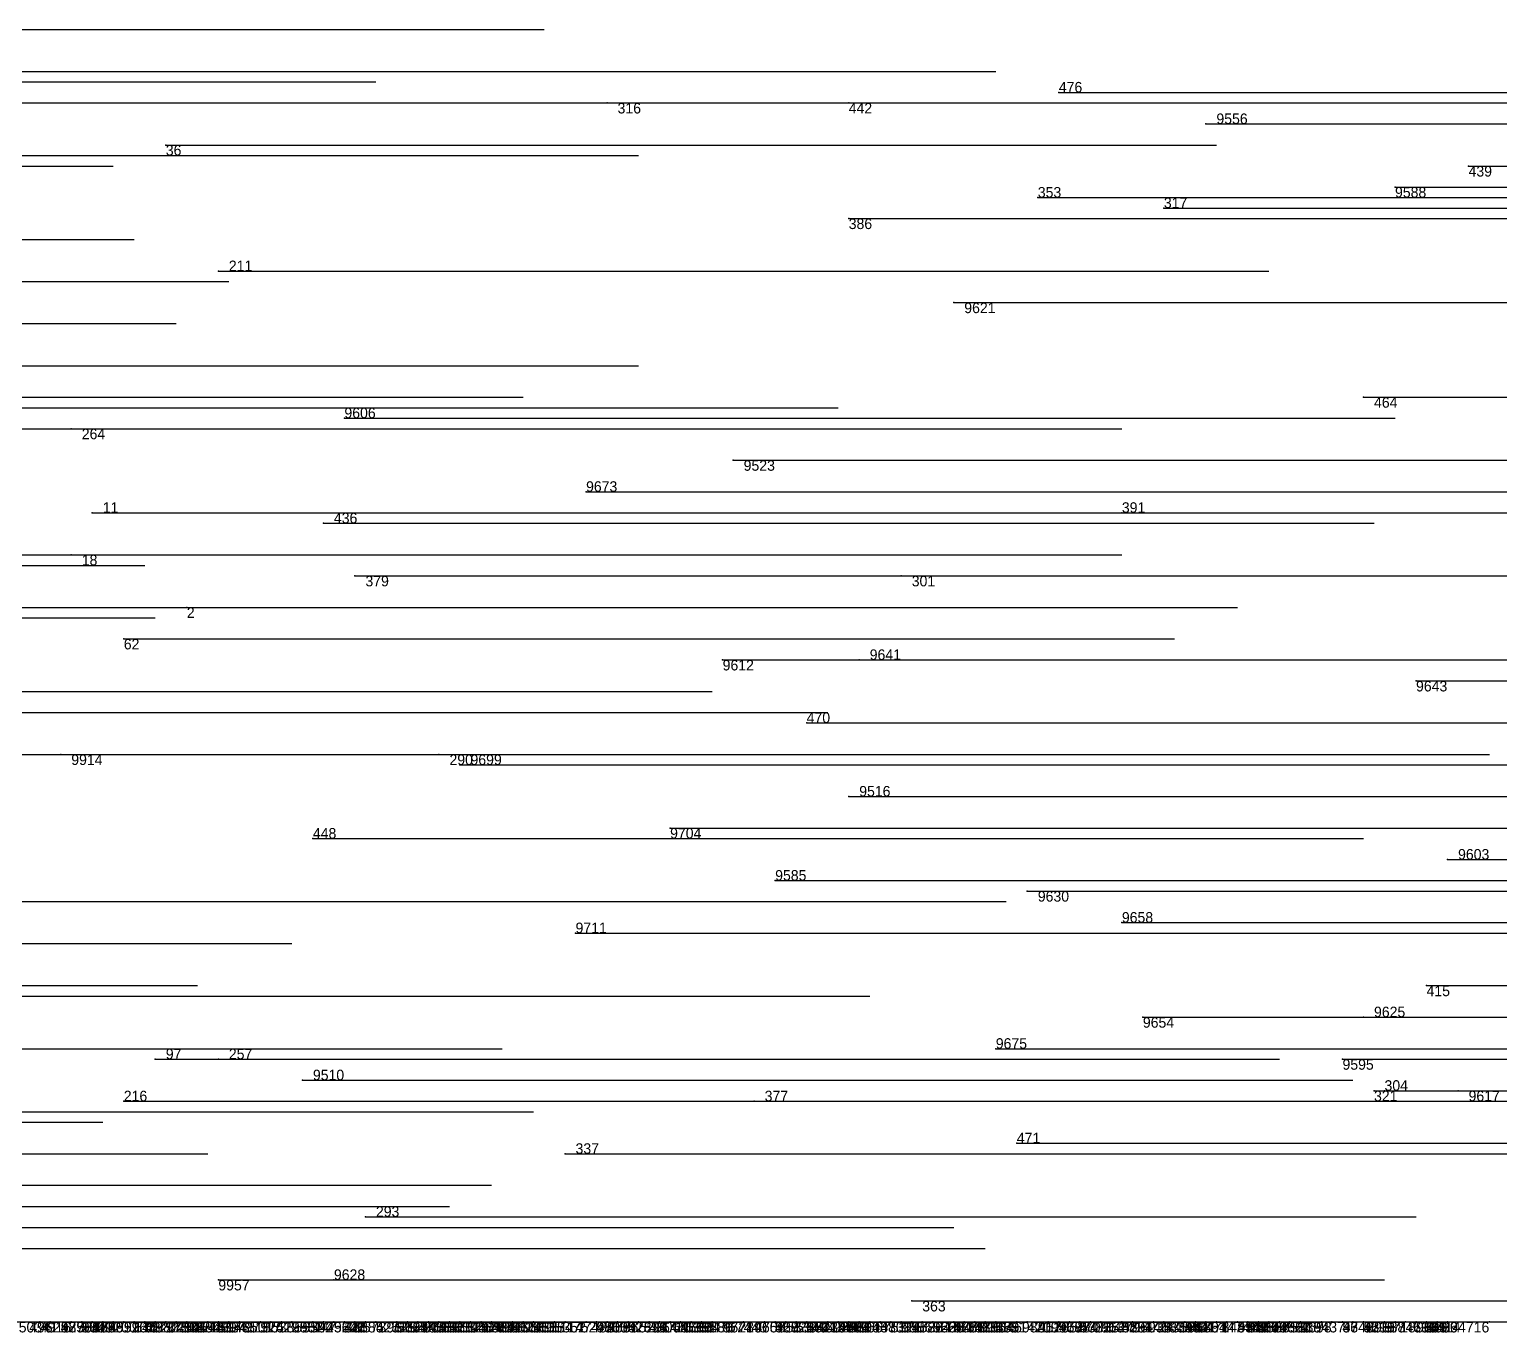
# Model space of a CAD drawing. Extents: x 0 to 1.1, y 0 to 1.
# Drawn here: x 0.231 to 0.371, y -0.001 to 0.123 of the extents above; entities that cross this region are included whole.
import ezdxf

# ---------------------------------------------------------------- set-up
doc = ezdxf.new("R2010")
doc.units = 0
for name, color, linetype in [('Facilities', 3, 'CONTINUOUS'), ('Normals', 1, 'CONTINUOUS'), ('Source_points', 5, 'CONTINUOUS'), ('Text', 3, 'CONTINUOUS')]:
    doc.layers.add(name, color=color, linetype=linetype)

msp = doc.modelspace()

# ---------------------------------------------------------------- linework, layer by layer
at = {"layer": 'Facilities', "color": 3}
for p in [(0.329, 0.117), (0.286, 0.116), (0.309, 0.116), (0.343, 0.114, 1), (0.244, 0.112), (0.368, 0.11), (0.361, 0.108, 1), (0.327, 0.107), (0.309, 0.105), (0.339, 0.106), (0.249, 0.1), (0.319, 0.097, 1), (0.358, 0.088), (0.261, 0.086, 1), (0.235, 0.085), (0.298, 0.082, 1), (0.284, 0.079, 1), (0.237, 0.077), (0.335, 0.077), (0.259, 0.076), (0.235, 0.073), (0.262, 0.071), (0.314, 0.071), (0.246, 0.068), (0.24, 0.065), (0.297, 0.063, 1), (0.31, 0.063, 1), (0.363, 0.061, 1), (0.305, 0.057), (0.234, 0.054, 1), (0.27, 0.054), (0.272, 0.053, 1), (0.309, 0.05, 1), (0.292, 0.047, 1), (0.258, 0.046), (0.366, 0.044, 1), (0.302, 0.042, 1), (0.326, 0.041, 1), (0.335, 0.038, 1), (0.283, 0.037, 1), (0.364, 0.032), (0.337, 0.029, 1), (0.358, 0.029, 1), (0.323, 0.026, 1), (0.243, 0.025), (0.249, 0.025), (0.356, 0.025, 1), (0.257, 0.023, 1), (0.24, 0.021), (0.3, 0.021), (0.359, 0.022), (0.36, 0.022), (0.367, 0.022, 1), (0.325, 0.017), (0.282, 0.016), (0.263, 0.01), (0.249, 0.004, 1), (0.26, 0.004, 1), (0.315, 0.002), (0.232, 0, 0.158), (0.233, 0, 0.406), (0.233, 0, 0.679), (0.233, 0, 0.834), (0.235, 0, 0.06), (0.235, 0, 0.014), (0.236, 0, 0.269), (0.236, 0, 0.548), (0.236, 0, 0.913), (0.236, 0, 0.846), (0.237, 0, 0.128), (0.237, 0, 0.437), (0.237, 0, 0.653), (0.237, 0, 0.848), (0.237, 0, 0.911), (0.238, 0, 0.056), (0.239, 0, 0.558), (0.24, 0, 0.707), (0.24, 0, 0.811), (0.241, 0, 0.102), (0.241, 0, 0.161), (0.241, 0, 0.261), (0.242, 0, 0.051), (0.242, 0, 0.564), (0.243, 0, 0.944), (0.244, 0, 0.031), (0.244, 0, 0.022), (0.244, 0, 0.045), (0.244, 0, 0.409), (0.244, 0, 0.807), (0.245, 0, 0.362), (0.246, 0, 0.301), (0.246, 0, 0.841), (0.248, 0, 0.502), (0.249, 0, 0.364), (0.249, 0, 0.693), (0.249, 0, 0.861), (0.25, 0, 0.286), (0.251, 0, 0.274), (0.253, 0, 0.657), (0.253, 0, 0.949), (0.254, 0, 0.741), (0.255, 0, 0.006), (0.255, 0, 0.873), (0.256, 0, 0.152), (0.256, 0, 0.738), (0.256, 0, 0.901), (0.256, 0, 0.997), (0.258, 0, 0.119), (0.259, 0, 0.598), (0.259, 0, 0.741), (0.26, 0, 0.918), (0.261, 0, 0.018), (0.261, 0, 0.256), (0.262, 0, 0.952), (0.263, 0, 0.517), (0.264, 0, 0.17), (0.264, 0, 0.958), (0.266, 0, 0.744), (0.266, 0, 0.737), (0.266, 0, 0.806), (0.266, 0, 0.857), (0.266, 0, 0.866), (0.267, 0, 0.543), (0.268, 0, 0.161), (0.268, 0, 0.25), (0.268, 0, 0.313), (0.268, 0, 0.987), (0.269, 0, 0.419), (0.269, 0, 0.99), (0.27, 0, 0.338), (0.271, 0, 0.095), (0.271, 0, 0.193), (0.272, 0, 0.22), (0.272, 0, 0.728), (0.273, 0, 0.41), (0.273, 0, 0.601), (0.273, 0, 0.954), (0.274, 0, 0.056), (0.274, 0, 0.268), (0.274, 0, 0.513), (0.274, 0, 0.589), (0.275, 0, 0.987), (0.277, 0, 0.482), (0.277, 0, 0.983), (0.277, 0, 0.855), (0.278, 0, 0.207), (0.278, 0, 0.823), (0.278, 0, 0.819), (0.279, 0, 0.86), (0.281, 0, 0.409), (0.281, 0, 0.63), (0.282, 0, 0.354), (0.284, 0, 0.335), (0.284, 0, 0.358), (0.284, 0, 0.898), (0.285, 0, 0.225), (0.285, 0, 0.989), (0.286, 0, 0.12), (0.286, 0, 0.342), (0.286, 0, 0.963), (0.287, 0, 0.175), (0.288, 0, 0.009), (0.288, 0, 0.651), (0.289, 0, 0.438), (0.289, 0, 0.617), (0.29, 0, 0.384), (0.291, 0, 0.413), (0.291, 0, 0.949), (0.292, 0, 0.369), (0.292, 0, 0.493), (0.292, 0, 0.92), (0.293, 0, 0.238), (0.293, 0, 0.211), (0.294, 0, 0.193), (0.294, 0, 0.615), (0.294, 0, 0.775), (0.295, 0, 0.467), (0.296, 0, 0.861), (0.296, 0, 0.868), (0.299, 0, 0.226), (0.299, 0, 0.495), (0.299, 0, 0.941), (0.301, 0, 0.026), (0.302, 0, 0.213), (0.302, 0, 0.578), (0.303, 0, 0.748), (0.303, 0, 0.584), (0.304, 0, 0.595), (0.305, 0, 0.106), (0.305, 0, 0.004), (0.305, 0, 0.338), (0.305, 0, 0.4), (0.307, 0, 0.083), (0.307, 0, 0.382), (0.307, 0, 0.727), (0.308, 0, 0.347), (0.308, 0, 0.452), (0.308, 0, 0.528), (0.308, 0, 0.962), (0.309, 0, 0.847), (0.31, 0, 0.833), (0.311, 0, 0.113), (0.312, 0, 0.426), (0.312, 0, 0.683), (0.313, 0, 0.547), (0.313, 0, 0.95), (0.314, 0, 0.209), (0.314, 0, 0.351), (0.315, 0, 0.932), (0.316, 0, 0.652), (0.317, 0, 0.314), (0.317, 0, 0.78), (0.317, 0, 0.776), (0.319, 0, 0.247), (0.319, 0, 0.321), (0.319, 0, 0.682), (0.32, 0, 0.21), (0.32, 0, 0.373), (0.32, 0, 0.486), (0.321, 0, 0.423), (0.322, 0, 0.055), (0.322, 0, 0.09), (0.322, 0, 0.772), (0.323, 0, 0.309), (0.323, 0, 0.373), (0.325, 0, 0.502), (0.326, 0, 0.209), (0.326, 0, 0.026), (0.326, 0, 0.992), (0.326, 0, 0.778), (0.328, 0, 0.469), (0.328, 0, 0.997), (0.329, 0, 0.34), (0.329, 0, 0.661), (0.33, 0, 0.637), (0.331, 0, 0.423), (0.332, 0, 0.409), (0.332, 0, 0.762), (0.333, 0, 0.617), (0.335, 0, 0.032), (0.335, 0, 0.418), (0.335, 0, 0.714), (0.336, 0, 0.491), (0.336, 0, 0.916), (0.338, 0, 0.494), (0.338, 0, 0.691), (0.339, 0, 0.411), (0.339, 0, 0.42), (0.341, 0, 0.086), (0.341, 0, 0.15), (0.341, 0, 0.415), (0.341, 0, 0.866), (0.342, 0, 0.501), (0.342, 0, 0.401), (0.342, 0, 0.51), (0.343, 0, 0.385), (0.344, 0, 0.324), (0.345, 0, 0.026), (0.345, 0, 0.63), (0.346, 0, 0.72), (0.346, 0, 0.862), (0.346, 0, 0.998), (0.347, 0, 0.181), (0.347, 0, 0.498), (0.347, 0, 0.29), (0.347, 0, 0.438), (0.347, 0, 0.864), (0.348, 0, 0.996), (0.348, 0, 0.912), (0.348, 0, 0.762), (0.349, 0, 0.988), (0.349, 0, 0.876), (0.35, 0, 0.229), (0.35, 0, 0.608), (0.35, 0, 0.81), (0.351, 0, 0.661), (0.352, 0, 0.179), (0.352, 0, 0.816), (0.354, 0, 0.017), (0.355, 0, 0.242), (0.355, 0, 0.267), (0.355, 0, 0.448), (0.356, 0, 0.845), (0.357, 0, 0.498), (0.358, 0, 0.527), (0.358, 0, 0.921), (0.358, 0, 0.995), (0.358, 0, 0.964), (0.36, 0, 0.981), (0.361, 0, 0.307), (0.361, 0, 0.373), (0.362, 0, 0.389), (0.362, 0, 0.766), (0.362, 0, 0.98), (0.363, 0, 0.875), (0.363, 0, 0.859), (0.364, 0, 0.172), (0.364, 0, 0.312), (0.365, 0, 0.11), (0.366, 0, 0.474), (0.37, 0, 0.296)]:
    msp.add_point(p, dxfattribs=at)
at = {"layer": 'Normals', "color": 1}
for p, q in [((0.18, 0.123), (0.28, 0.123)), ((0.223, 0.119, 1), (0.323, 0.119, 1)), ((0.164, 0.118, 1), (0.264, 0.118, 1)), ((0.329, 0.117), (0.429, 0.117)), ((0.199, 0.116), (0.299, 0.116)), ((0.286, 0.116), (0.386, 0.116)), ((0.309, 0.116), (0.409, 0.116)), ((0.343, 0.114, 1), (0.443, 0.114, 1)), ((0.244, 0.112), (0.344, 0.112)), ((0.189, 0.111), (0.289, 0.111)), ((0.139, 0.11, 1), (0.239, 0.11, 1)), ((0.368, 0.11), (0.468, 0.11)), ((0.361, 0.108, 1), (0.461, 0.108, 1)), ((0.327, 0.107), (0.427, 0.107)), ((0.309, 0.105), (0.409, 0.105)), ((0.339, 0.106), (0.439, 0.106)), ((0.141, 0.103, 1), (0.241, 0.103, 1)), ((0.249, 0.1), (0.349, 0.1)), ((0.15, 0.099, 1), (0.25, 0.099, 1)), ((0.319, 0.097, 1), (0.419, 0.097, 1)), ((0.145, 0.095), (0.245, 0.095)), ((0.189, 0.091, 1), (0.289, 0.091, 1)), ((0.178, 0.088), (0.278, 0.088)), ((0.208, 0.087), (0.308, 0.087)), ((0.358, 0.088), (0.458, 0.088)), ((0.261, 0.086, 1), (0.361, 0.086, 1)), ((0.149, 0.085), (0.249, 0.085)), ((0.235, 0.085), (0.335, 0.085)), ((0.298, 0.082, 1), (0.398, 0.082, 1)), ((0.284, 0.079, 1), (0.384, 0.079, 1)), ((0.237, 0.077), (0.337, 0.077)), ((0.335, 0.077), (0.434, 0.077)), ((0.259, 0.076), (0.359, 0.076)), ((0.191, 0.073), (0.291, 0.073)), ((0.235, 0.073), (0.335, 0.073)), ((0.142, 0.072), (0.242, 0.072)), ((0.262, 0.071), (0.362, 0.071)), ((0.314, 0.071), (0.414, 0.071)), ((0.209, 0.068, 1), (0.309, 0.068, 1)), ((0.246, 0.068), (0.346, 0.068)), ((0.143, 0.067, 1), (0.243, 0.067, 1)), ((0.24, 0.065), (0.34, 0.065)), ((0.297, 0.063, 1), (0.397, 0.063, 1)), ((0.31, 0.063, 1), (0.41, 0.063, 1)), ((0.363, 0.061, 1), (0.463, 0.061, 1)), ((0.196, 0.06), (0.296, 0.06)), ((0.207, 0.058, 1), (0.307, 0.058, 1)), ((0.305, 0.057), (0.405, 0.057)), ((0.218, 0.054), (0.318, 0.054)), ((0.234, 0.054, 1), (0.334, 0.054, 1)), ((0.27, 0.054), (0.37, 0.054)), ((0.272, 0.053, 1), (0.372, 0.053, 1)), ((0.309, 0.05, 1), (0.409, 0.05, 1)), ((0.292, 0.047, 1), (0.392, 0.047, 1)), ((0.258, 0.046), (0.358, 0.046)), ((0.366, 0.044, 1), (0.467, 0.044, 1)), ((0.302, 0.042, 1), (0.402, 0.042, 1)), ((0.326, 0.041, 1), (0.426, 0.041, 1)), ((0.224, 0.04), (0.324, 0.04)), ((0.335, 0.038, 1), (0.435, 0.038, 1)), ((0.283, 0.037, 1), (0.383, 0.037, 1)), ((0.156, 0.036, 1), (0.256, 0.036, 1)), ((0.147, 0.032, 1), (0.247, 0.032, 1)), ((0.211, 0.031, 1), (0.311, 0.031, 1)), ((0.364, 0.032), (0.464, 0.032)), ((0.337, 0.029, 1), (0.437, 0.029, 1)), ((0.358, 0.029, 1), (0.458, 0.029, 1)), ((0.176, 0.026), (0.276, 0.026)), ((0.323, 0.026, 1), (0.423, 0.026, 1)), ((0.243, 0.025), (0.343, 0.025)), ((0.249, 0.025), (0.35, 0.025)), ((0.356, 0.025, 1), (0.456, 0.025, 1)), ((0.257, 0.023, 1), (0.357, 0.023, 1)), ((0.24, 0.021), (0.34, 0.021)), ((0.3, 0.021), (0.4, 0.021)), ((0.359, 0.022), (0.459, 0.022)), ((0.36, 0.022), (0.46, 0.022)), ((0.367, 0.022, 1), (0.467, 0.022, 1)), ((0.179, 0.02), (0.279, 0.02)), ((0.138, 0.019, 1), (0.238, 0.019, 1)), ((0.325, 0.017), (0.425, 0.017)), ((0.148, 0.016), (0.248, 0.016)), ((0.282, 0.016), (0.382, 0.016)), ((0.175, 0.013), (0.275, 0.013)), ((0.171, 0.011), (0.271, 0.011)), ((0.263, 0.01), (0.363, 0.01)), ((0.219, 0.009), (0.319, 0.009)), ((0.222, 0.007, 1), (0.322, 0.007, 1)), ((0.249, 0.004, 1), (0.349, 0.004, 1)), ((0.26, 0.004, 1), (0.36, 0.004, 1)), ((0.315, 0.002), (0.415, 0.002)), ((0.132, 0, 0.665), (0.232, 0, 0.665)), ((0.133, 0, 0.793), (0.233, 0, 0.793)), ((0.133, 0, 0.825), (0.233, 0, 0.825)), ((0.134, 0, 0.492), (0.234, 0, 0.492)), ((0.134, 0, 0.34), (0.234, 0, 0.34)), ((0.135, 0, 0.992), (0.235, 0, 0.992)), ((0.136, 0, 0.459), (0.236, 0, 0.459)), ((0.136, 0, 0.38), (0.236, 0, 0.38)), ((0.136, 0, 0.409), (0.236, 0, 0.409)), ((0.136, 0, 0.856), (0.236, 0, 0.856)), ((0.137, 0, 0.449), (0.237, 0, 0.449)), ((0.137, 0, 0.903), (0.237, 0, 0.903)), ((0.138, 0, 0.524), (0.238, 0, 0.524)), ((0.138, 0, 0.972), (0.238, 0, 0.972)), ((0.139, 0, 0.382), (0.239, 0, 0.382)), ((0.139, 0, 0.967), (0.239, 0, 0.967)), ((0.141, 0, 0.142), (0.241, 0, 0.142)), ((0.141, 0, 0.768), (0.241, 0, 0.768)), ((0.142, 0, 0.431), (0.242, 0, 0.431)), ((0.142, 0, 0.615), (0.242, 0, 0.615)), ((0.142, 0, 0.573), (0.242, 0, 0.573)), ((0.144, 0, 0.227), (0.244, 0, 0.227)), ((0.144, 0, 0.383), (0.244, 0, 0.383)), ((0.144, 0, 0.636), (0.244, 0, 0.636)), ((0.144, 0, 0.927), (0.244, 0, 0.927)), ((0.145, 0, 0.242), (0.245, 0, 0.242)), ((0.145, 0, 0.886), (0.245, 0, 0.886)), ((0.147, 0, 0.824), (0.247, 0, 0.824)), ((0.148, 0, 0.156), (0.248, 0, 0.156)), ((0.148, 0, 0.63), (0.248, 0, 0.63)), ((0.149, 0, 0.184), (0.249, 0, 0.184)), ((0.149, 0, 0.828), (0.249, 0, 0.828)), ((0.15, 0, 0.059), (0.251, 0, 0.059)), ((0.15, 0, 0.085), (0.25, 0, 0.085)), ((0.151, 0, 0.029), (0.251, 0, 0.029)), ((0.151, 0, 0.947), (0.251, 0, 0.947)), ((0.153, 0, 0.527), (0.253, 0, 0.527)), ((0.153, 0, 0.81), (0.254, 0, 0.81)), ((0.154, 0, 0.14), (0.254, 0, 0.14)), ((0.154, 0, 0.697), (0.255, 0, 0.697)), ((0.154, 0, 0.837), (0.254, 0, 0.837)), ((0.156, 0, 0.064), (0.256, 0, 0.064)), ((0.157, 0, 0.725), (0.257, 0, 0.725)), ((0.158, 0, 0.002), (0.258, 0, 0.002)), ((0.158, 0, 0.525), (0.258, 0, 0.525)), ((0.16, 0, 0.286), (0.26, 0, 0.286)), ((0.16, 0, 0.792), (0.26, 0, 0.792)), ((0.161, 0, 0.238), (0.261, 0, 0.238)), ((0.161, 0, 0.723), (0.261, 0, 0.723)), ((0.162, 0, 0.362), (0.262, 0, 0.362)), ((0.163, 0, 0.086), (0.263, 0, 0.086)), ((0.163, 0, 0.546), (0.263, 0, 0.546)), ((0.164, 0, 0.513), (0.264, 0, 0.513)), ((0.164, 0, 0.807), (0.264, 0, 0.807)), ((0.164, 0, 0.866), (0.264, 0, 0.866)), ((0.165, 0, 0.772), (0.265, 0, 0.772)), ((0.166, 0, 0.596), (0.266, 0, 0.596)), ((0.166, 0, 0.887), (0.266, 0, 0.887)), ((0.167, 0, 0.787), (0.267, 0, 0.787)), ((0.169, 0, 0.829), (0.269, 0, 0.829)), ((0.17, 0, 0.437), (0.27, 0, 0.437)), ((0.171, 0, 0.253), (0.271, 0, 0.253)), ((0.172, 0, 0.287), (0.272, 0, 0.287)), ((0.173, 0, 0.189), (0.273, 0, 0.189)), ((0.173, 0, 0.951), (0.273, 0, 0.951)), ((0.174, 0, 0.456), (0.274, 0, 0.456)), ((0.174, 0, 0.599), (0.274, 0, 0.599)), ((0.174, 0, 0.949), (0.274, 0, 0.949)), ((0.175, 0, 0.534), (0.275, 0, 0.534)), ((0.175, 0, 0.65), (0.275, 0, 0.65)), ((0.177, 0, 0.008), (0.277, 0, 0.008)), ((0.177, 0, 0.199), (0.277, 0, 0.199)), ((0.177, 0, 0.277), (0.277, 0, 0.277)), ((0.177, 0, 0.33), (0.277, 0, 0.33)), ((0.178, 0, 0.161), (0.278, 0, 0.161)), ((0.179, 0, 0.45), (0.279, 0, 0.45)), ((0.179, 0, 0.594), (0.279, 0, 0.594)), ((0.179, 0, 0.93), (0.279, 0, 0.93)), ((0.179, 0, 0.966), (0.279, 0, 0.966)), ((0.18, 0, 0.101), (0.28, 0, 0.101)), ((0.18, 0, 0.521), (0.28, 0, 0.521)), ((0.181, 0, 0.542), (0.281, 0, 0.542)), ((0.181, 0, 0.861), (0.281, 0, 0.861)), ((0.182, 0, 0.089), (0.282, 0, 0.089)), ((0.183, 0, 0.536), (0.283, 0, 0.536)), ((0.183, 0, 0.794), (0.283, 0, 0.794)), ((0.184, 0, 0.357), (0.284, 0, 0.357)), ((0.184, 0, 0.585), (0.284, 0, 0.585)), ((0.185, 0, 0.711), (0.285, 0, 0.711)), ((0.186, 0, 0.584), (0.286, 0, 0.584)), ((0.187, 0, 0.304), (0.287, 0, 0.304)), ((0.187, 0, 0.579), (0.287, 0, 0.579)), ((0.187, 0, 0.649), (0.287, 0, 0.649)), ((0.187, 0, 0.789), (0.287, 0, 0.789)), ((0.19, 0, 0.122), (0.29, 0, 0.122)), ((0.19, 0, 0.212), (0.29, 0, 0.212)), ((0.19, 0, 0.37), (0.29, 0, 0.37)), ((0.19, 0, 0.841), (0.29, 0, 0.841)), ((0.192, 0, 0.193), (0.292, 0, 0.193)), ((0.192, 0, 0.52), (0.292, 0, 0.52)), ((0.192, 0, 0.606), (0.292, 0, 0.606)), ((0.192, 0, 0.999), (0.292, 0, 0.999)), ((0.193, 0, 0.34), (0.293, 0, 0.34)), ((0.194, 0, 0.066), (0.294, 0, 0.066)), ((0.194, 0, 0.35), (0.294, 0, 0.35)), ((0.194, 0, 0.649), (0.294, 0, 0.649)), ((0.194, 0, 0.959), (0.294, 0, 0.959)), ((0.195, 0, 0.179), (0.295, 0, 0.179)), ((0.195, 0, 0.55), (0.295, 0, 0.55)), ((0.195, 0, 0.989), (0.295, 0, 0.989)), ((0.196, 0, 0.236), (0.296, 0, 0.236)), ((0.196, 0, 0.045), (0.296, 0, 0.045)), ((0.196, 0, 0.796), (0.295, 0, 0.796)), ((0.197, 0, 0.272), (0.296, 0, 0.272)), ((0.197, 0, 0.525), (0.297, 0, 0.525)), ((0.197, 0, 0.926), (0.297, 0, 0.926)), ((0.2, 0, 0.349), (0.3, 0, 0.349)), ((0.201, 0, 0.274), (0.301, 0, 0.274)), ((0.201, 0, 0.646), (0.301, 0, 0.646)), ((0.202, 0, 0.214), (0.302, 0, 0.214)), ((0.202, 0, 0.343), (0.302, 0, 0.343)), ((0.203, 0, 0.487), (0.303, 0, 0.487)), ((0.203, 0, 0.638), (0.303, 0, 0.638)), ((0.203, 0, 0.977), (0.303, 0, 0.977)), ((0.203, 0, 0.835), (0.303, 0, 0.835)), ((0.206, 0, 0.265), (0.306, 0, 0.265)), ((0.207, 0, 0.403), (0.307, 0, 0.403)), ((0.207, 0, 0.296), (0.307, 0, 0.296)), ((0.208, 0, 0.323), (0.308, 0, 0.323)), ((0.208, 0, 0.267), (0.308, 0, 0.267)), ((0.209, 0, 0.777), (0.309, 0, 0.777)), ((0.21, 0, 0.61), (0.31, 0, 0.61)), ((0.211, 0, 0.503), (0.311, 0, 0.503)), ((0.212, 0, 0.332), (0.312, 0, 0.332)), ((0.212, 0, 0.982), (0.312, 0, 0.982)), ((0.213, 0, 0.414), (0.313, 0, 0.414)), ((0.214, 0, 0.192), (0.314, 0, 0.192)), ((0.216, 0, 0.696), (0.316, 0, 0.696)), ((0.218, 0, 0.106), (0.318, 0, 0.106)), ((0.218, 0, 0.428), (0.319, 0, 0.428)), ((0.219, 0, 0.292), (0.319, 0, 0.292)), ((0.219, 0, 0.777), (0.319, 0, 0.777)), ((0.22, 0, 0.083), (0.32, 0, 0.083)), ((0.22, 0, 0.41), (0.32, 0, 0.41)), ((0.22, 0, 0.27), (0.32, 0, 0.27)), ((0.22, 0, 0.916), (0.32, 0, 0.916)), ((0.22, 0, 0.799), (0.32, 0, 0.799)), ((0.221, 0, 0.539), (0.321, 0, 0.539)), ((0.225, 0, 0.429), (0.325, 0, 0.429)), ((0.226, 0, 0.998), (0.326, 0, 0.998)), ((0.227, 0, 0.034), (0.327, 0, 0.034)), ((0.227, 0, 0.765), (0.327, 0, 0.765)), ((0.229, 0, 0.273), (0.329, 0, 0.273)), ((0.231, 0, 0.344), (0.331, 0, 0.344)), ((0.231, 0, 0.263), (0.331, 0, 0.263)), ((0.232, 0, 0.158), (0.332, 0, 0.158)), ((0.233, 0, 0.406), (0.333, 0, 0.406)), ((0.233, 0, 0.679), (0.333, 0, 0.679)), ((0.233, 0, 0.834), (0.333, 0, 0.834)), ((0.235, 0, 0.06), (0.335, 0, 0.06)), ((0.235, 0, 0.014), (0.335, 0, 0.014)), ((0.236, 0, 0.269), (0.336, 0, 0.269)), ((0.236, 0, 0.548), (0.336, 0, 0.548)), ((0.236, 0, 0.913), (0.336, 0, 0.913)), ((0.236, 0, 0.846), (0.337, 0, 0.846)), ((0.237, 0, 0.128), (0.337, 0, 0.128)), ((0.237, 0, 0.437), (0.337, 0, 0.437)), ((0.237, 0, 0.653), (0.337, 0, 0.653)), ((0.237, 0, 0.848), (0.337, 0, 0.848)), ((0.237, 0, 0.911), (0.337, 0, 0.911)), ((0.238, 0, 0.056), (0.338, 0, 0.056)), ((0.239, 0, 0.558), (0.339, 0, 0.558)), ((0.24, 0, 0.707), (0.34, 0, 0.707)), ((0.24, 0, 0.811), (0.34, 0, 0.811)), ((0.241, 0, 0.102), (0.341, 0, 0.102)), ((0.241, 0, 0.161), (0.341, 0, 0.161)), ((0.241, 0, 0.261), (0.341, 0, 0.261)), ((0.242, 0, 0.051), (0.342, 0, 0.051)), ((0.242, 0, 0.564), (0.342, 0, 0.564)), ((0.243, 0, 0.944), (0.343, 0, 0.944)), ((0.244, 0, 0.031), (0.344, 0, 0.031)), ((0.244, 0, 0.022), (0.344, 0, 0.022)), ((0.244, 0, 0.045), (0.344, 0, 0.045)), ((0.244, 0, 0.409), (0.345, 0, 0.409)), ((0.244, 0, 0.807), (0.344, 0, 0.807)), ((0.245, 0, 0.362), (0.345, 0, 0.362)), ((0.246, 0, 0.301), (0.346, 0, 0.301)), ((0.246, 0, 0.841), (0.346, 0, 0.841)), ((0.248, 0, 0.502), (0.348, 0, 0.502)), ((0.249, 0, 0.364), (0.349, 0, 0.364)), ((0.249, 0, 0.693), (0.349, 0, 0.693)), ((0.249, 0, 0.861), (0.349, 0, 0.861)), ((0.25, 0, 0.286), (0.35, 0, 0.286)), ((0.251, 0, 0.274), (0.351, 0, 0.274)), ((0.253, 0, 0.657), (0.353, 0, 0.657)), ((0.253, 0, 0.949), (0.353, 0, 0.949)), ((0.254, 0, 0.741), (0.354, 0, 0.741)), ((0.255, 0, 0.006), (0.355, 0, 0.006)), ((0.255, 0, 0.873), (0.355, 0, 0.873)), ((0.256, 0, 0.152), (0.356, 0, 0.152)), ((0.256, 0, 0.738), (0.356, 0, 0.738)), ((0.256, 0, 0.901), (0.356, 0, 0.901)), ((0.256, 0, 0.997), (0.356, 0, 0.997)), ((0.258, 0, 0.119), (0.358, 0, 0.119)), ((0.259, 0, 0.598), (0.359, 0, 0.598)), ((0.259, 0, 0.741), (0.359, 0, 0.741)), ((0.26, 0, 0.918), (0.36, 0, 0.918)), ((0.261, 0, 0.018), (0.361, 0, 0.018)), ((0.261, 0, 0.256), (0.361, 0, 0.256)), ((0.262, 0, 0.952), (0.362, 0, 0.952)), ((0.263, 0, 0.517), (0.363, 0, 0.517)), ((0.264, 0, 0.17), (0.364, 0, 0.17)), ((0.264, 0, 0.958), (0.364, 0, 0.958)), ((0.266, 0, 0.744), (0.366, 0, 0.744)), ((0.266, 0, 0.737), (0.366, 0, 0.737)), ((0.266, 0, 0.806), (0.366, 0, 0.806)), ((0.266, 0, 0.857), (0.366, 0, 0.857)), ((0.266, 0, 0.866), (0.366, 0, 0.866)), ((0.267, 0, 0.543), (0.367, 0, 0.543)), ((0.268, 0, 0.161), (0.368, 0, 0.161)), ((0.268, 0, 0.25), (0.368, 0, 0.25)), ((0.268, 0, 0.313), (0.368, 0, 0.313)), ((0.268, 0, 0.987), (0.368, 0, 0.987)), ((0.269, 0, 0.419), (0.369, 0, 0.419)), ((0.269, 0, 0.99), (0.369, 0, 0.99)), ((0.27, 0, 0.338), (0.37, 0, 0.338)), ((0.271, 0, 0.095), (0.371, 0, 0.095)), ((0.271, 0, 0.193), (0.371, 0, 0.193)), ((0.272, 0, 0.22), (0.372, 0, 0.22)), ((0.272, 0, 0.728), (0.372, 0, 0.728)), ((0.273, 0, 0.41), (0.373, 0, 0.41)), ((0.273, 0, 0.601), (0.373, 0, 0.601)), ((0.273, 0, 0.954), (0.373, 0, 0.954)), ((0.274, 0, 0.056), (0.374, 0, 0.056)), ((0.274, 0, 0.268), (0.374, 0, 0.268)), ((0.274, 0, 0.513), (0.374, 0, 0.513)), ((0.274, 0, 0.589), (0.374, 0, 0.589)), ((0.275, 0, 0.987), (0.375, 0, 0.987)), ((0.277, 0, 0.482), (0.377, 0, 0.482)), ((0.277, 0, 0.983), (0.377, 0, 0.983)), ((0.277, 0, 0.855), (0.377, 0, 0.855)), ((0.278, 0, 0.207), (0.378, 0, 0.207)), ((0.278, 0, 0.823), (0.378, 0, 0.823)), ((0.278, 0, 0.819), (0.378, 0, 0.819)), ((0.279, 0, 0.86), (0.379, 0, 0.86)), ((0.281, 0, 0.409), (0.381, 0, 0.409)), ((0.281, 0, 0.63), (0.381, 0, 0.63)), ((0.282, 0, 0.354), (0.382, 0, 0.354)), ((0.284, 0, 0.335), (0.384, 0, 0.335)), ((0.284, 0, 0.358), (0.384, 0, 0.358)), ((0.284, 0, 0.898), (0.384, 0, 0.898)), ((0.285, 0, 0.225), (0.385, 0, 0.225)), ((0.285, 0, 0.989), (0.385, 0, 0.989)), ((0.286, 0, 0.12), (0.386, 0, 0.12)), ((0.286, 0, 0.342), (0.386, 0, 0.342)), ((0.286, 0, 0.963), (0.386, 0, 0.963)), ((0.287, 0, 0.175), (0.387, 0, 0.175)), ((0.288, 0, 0.009), (0.388, 0, 0.009)), ((0.288, 0, 0.651), (0.388, 0, 0.651)), ((0.289, 0, 0.438), (0.389, 0, 0.438)), ((0.289, 0, 0.617), (0.389, 0, 0.617)), ((0.29, 0, 0.384), (0.39, 0, 0.384)), ((0.291, 0, 0.413), (0.391, 0, 0.413)), ((0.291, 0, 0.949), (0.391, 0, 0.949)), ((0.292, 0, 0.369), (0.392, 0, 0.369)), ((0.292, 0, 0.493), (0.392, 0, 0.493)), ((0.292, 0, 0.92), (0.392, 0, 0.92)), ((0.293, 0, 0.238), (0.393, 0, 0.238)), ((0.293, 0, 0.211), (0.393, 0, 0.211)), ((0.294, 0, 0.193), (0.394, 0, 0.193)), ((0.294, 0, 0.615), (0.394, 0, 0.615)), ((0.294, 0, 0.775), (0.394, 0, 0.775)), ((0.295, 0, 0.467), (0.395, 0, 0.467)), ((0.296, 0, 0.861), (0.396, 0, 0.861)), ((0.296, 0, 0.868), (0.396, 0, 0.868)), ((0.299, 0, 0.226), (0.399, 0, 0.226)), ((0.299, 0, 0.495), (0.399, 0, 0.495)), ((0.299, 0, 0.941), (0.399, 0, 0.941)), ((0.301, 0, 0.026), (0.401, 0, 0.026)), ((0.302, 0, 0.213), (0.402, 0, 0.213)), ((0.302, 0, 0.578), (0.402, 0, 0.578)), ((0.303, 0, 0.748), (0.403, 0, 0.748)), ((0.303, 0, 0.584), (0.403, 0, 0.584)), ((0.304, 0, 0.595), (0.404, 0, 0.595)), ((0.305, 0, 0.106), (0.405, 0, 0.106)), ((0.305, 0, 0.004), (0.405, 0, 0.004)), ((0.305, 0, 0.338), (0.405, 0, 0.338)), ((0.305, 0, 0.4), (0.405, 0, 0.4)), ((0.307, 0, 0.083), (0.407, 0, 0.083)), ((0.307, 0, 0.382), (0.407, 0, 0.382)), ((0.307, 0, 0.727), (0.407, 0, 0.727)), ((0.308, 0, 0.347), (0.408, 0, 0.347)), ((0.308, 0, 0.452), (0.408, 0, 0.452)), ((0.308, 0, 0.528), (0.408, 0, 0.528)), ((0.308, 0, 0.962), (0.408, 0, 0.962)), ((0.309, 0, 0.847), (0.409, 0, 0.847)), ((0.31, 0, 0.833), (0.41, 0, 0.833)), ((0.311, 0, 0.113), (0.411, 0, 0.113)), ((0.312, 0, 0.426), (0.412, 0, 0.426)), ((0.312, 0, 0.683), (0.412, 0, 0.683)), ((0.313, 0, 0.547), (0.413, 0, 0.547)), ((0.313, 0, 0.95), (0.413, 0, 0.95)), ((0.314, 0, 0.209), (0.414, 0, 0.209)), ((0.314, 0, 0.351), (0.414, 0, 0.351)), ((0.315, 0, 0.932), (0.415, 0, 0.932)), ((0.316, 0, 0.652), (0.416, 0, 0.652)), ((0.317, 0, 0.314), (0.417, 0, 0.314)), ((0.317, 0, 0.78), (0.417, 0, 0.78)), ((0.317, 0, 0.776), (0.417, 0, 0.776)), ((0.319, 0, 0.247), (0.419, 0, 0.247)), ((0.319, 0, 0.321), (0.419, 0, 0.321)), ((0.319, 0, 0.682), (0.418, 0, 0.682)), ((0.32, 0, 0.21), (0.42, 0, 0.21)), ((0.32, 0, 0.373), (0.419, 0, 0.373)), ((0.32, 0, 0.486), (0.42, 0, 0.486)), ((0.321, 0, 0.423), (0.421, 0, 0.423)), ((0.322, 0, 0.055), (0.422, 0, 0.055)), ((0.322, 0, 0.09), (0.422, 0, 0.09)), ((0.322, 0, 0.772), (0.421, 0, 0.772)), ((0.323, 0, 0.309), (0.423, 0, 0.309)), ((0.323, 0, 0.373), (0.423, 0, 0.373)), ((0.325, 0, 0.502), (0.425, 0, 0.502)), ((0.326, 0, 0.209), (0.426, 0, 0.209)), ((0.326, 0, 0.026), (0.426, 0, 0.026)), ((0.326, 0, 0.992), (0.426, 0, 0.992)), ((0.326, 0, 0.778), (0.426, 0, 0.778)), ((0.328, 0, 0.469), (0.428, 0, 0.469)), ((0.328, 0, 0.997), (0.428, 0, 0.997)), ((0.329, 0, 0.34), (0.429, 0, 0.34)), ((0.329, 0, 0.661), (0.429, 0, 0.661)), ((0.33, 0, 0.637), (0.43, 0, 0.637)), ((0.331, 0, 0.423), (0.431, 0, 0.423)), ((0.332, 0, 0.409), (0.432, 0, 0.409)), ((0.332, 0, 0.762), (0.432, 0, 0.762)), ((0.333, 0, 0.617), (0.433, 0, 0.617)), ((0.335, 0, 0.032), (0.435, 0, 0.032)), ((0.335, 0, 0.418), (0.435, 0, 0.418)), ((0.335, 0, 0.714), (0.435, 0, 0.714)), ((0.336, 0, 0.491), (0.436, 0, 0.491)), ((0.336, 0, 0.916), (0.436, 0, 0.916)), ((0.338, 0, 0.494), (0.438, 0, 0.494)), ((0.338, 0, 0.691), (0.438, 0, 0.691)), ((0.339, 0, 0.411), (0.439, 0, 0.411)), ((0.339, 0, 0.42), (0.439, 0, 0.42)), ((0.341, 0, 0.086), (0.441, 0, 0.086)), ((0.341, 0, 0.15), (0.441, 0, 0.15)), ((0.341, 0, 0.415), (0.441, 0, 0.415)), ((0.341, 0, 0.866), (0.441, 0, 0.866)), ((0.342, 0, 0.501), (0.442, 0, 0.501)), ((0.342, 0, 0.401), (0.442, 0, 0.401)), ((0.342, 0, 0.51), (0.442, 0, 0.51)), ((0.343, 0, 0.385), (0.443, 0, 0.385)), ((0.344, 0, 0.324), (0.444, 0, 0.324)), ((0.345, 0, 0.026), (0.445, 0, 0.026)), ((0.345, 0, 0.63), (0.445, 0, 0.63)), ((0.346, 0, 0.72), (0.446, 0, 0.72)), ((0.346, 0, 0.862), (0.446, 0, 0.862)), ((0.346, 0, 0.998), (0.446, 0, 0.998)), ((0.347, 0, 0.181), (0.447, 0, 0.181)), ((0.347, 0, 0.498), (0.447, 0, 0.498)), ((0.347, 0, 0.29), (0.447, 0, 0.29)), ((0.347, 0, 0.438), (0.447, 0, 0.438)), ((0.347, 0, 0.864), (0.447, 0, 0.864)), ((0.348, 0, 0.996), (0.448, 0, 0.996)), ((0.348, 0, 0.912), (0.448, 0, 0.912)), ((0.348, 0, 0.762), (0.448, 0, 0.762)), ((0.349, 0, 0.988), (0.449, 0, 0.988)), ((0.349, 0, 0.876), (0.449, 0, 0.876)), ((0.35, 0, 0.229), (0.45, 0, 0.229)), ((0.35, 0, 0.608), (0.451, 0, 0.608)), ((0.35, 0, 0.81), (0.45, 0, 0.81)), ((0.351, 0, 0.661), (0.451, 0, 0.661)), ((0.352, 0, 0.179), (0.452, 0, 0.179)), ((0.352, 0, 0.816), (0.452, 0, 0.816)), ((0.354, 0, 0.017), (0.454, 0, 0.017)), ((0.355, 0, 0.242), (0.456, 0, 0.242)), ((0.355, 0, 0.267), (0.455, 0, 0.267)), ((0.355, 0, 0.448), (0.455, 0, 0.448)), ((0.356, 0, 0.845), (0.456, 0, 0.845)), ((0.357, 0, 0.498), (0.457, 0, 0.498)), ((0.358, 0, 0.527), (0.458, 0, 0.527)), ((0.358, 0, 0.921), (0.458, 0, 0.921)), ((0.358, 0, 0.995), (0.458, 0, 0.995)), ((0.358, 0, 0.964), (0.458, 0, 0.964)), ((0.36, 0, 0.981), (0.46, 0, 0.981)), ((0.361, 0, 0.307), (0.461, 0, 0.307)), ((0.361, 0, 0.373), (0.461, 0, 0.373)), ((0.362, 0, 0.389), (0.462, 0, 0.389)), ((0.362, 0, 0.766), (0.462, 0, 0.766)), ((0.362, 0, 0.98), (0.462, 0, 0.98)), ((0.363, 0, 0.875), (0.463, 0, 0.875)), ((0.363, 0, 0.859), (0.463, 0, 0.859)), ((0.364, 0, 0.172), (0.464, 0, 0.172)), ((0.364, 0, 0.312), (0.464, 0, 0.312)), ((0.365, 0, 0.11), (0.465, 0, 0.11)), ((0.366, 0, 0.474), (0.466, 0, 0.474)), ((0.37, 0, 0.296), (0.47, 0, 0.296))]:
    msp.add_line(p, q, dxfattribs=at)
at = {"layer": 'Source_points', "color": 5}
for p in [(0.329, 0.117), (0.286, 0.116), (0.309, 0.116), (0.343, 0.114, 1), (0.244, 0.112), (0.368, 0.11), (0.361, 0.108, 1), (0.327, 0.107), (0.309, 0.105), (0.339, 0.106), (0.249, 0.1), (0.319, 0.097, 1), (0.358, 0.088), (0.261, 0.086, 1), (0.235, 0.085), (0.298, 0.082, 1), (0.284, 0.079, 1), (0.237, 0.077), (0.335, 0.077), (0.259, 0.076), (0.235, 0.073), (0.262, 0.071), (0.314, 0.071), (0.246, 0.068), (0.24, 0.065), (0.297, 0.063, 1), (0.31, 0.063, 1), (0.363, 0.061, 1), (0.305, 0.057), (0.234, 0.054, 1), (0.27, 0.054), (0.272, 0.053, 1), (0.309, 0.05, 1), (0.292, 0.047, 1), (0.258, 0.046), (0.366, 0.044, 1), (0.302, 0.042, 1), (0.326, 0.041, 1), (0.335, 0.038, 1), (0.283, 0.037, 1), (0.364, 0.032), (0.337, 0.029, 1), (0.358, 0.029, 1), (0.323, 0.026, 1), (0.243, 0.025), (0.249, 0.025), (0.356, 0.025, 1), (0.257, 0.023, 1), (0.24, 0.021), (0.3, 0.021), (0.359, 0.022), (0.36, 0.022), (0.367, 0.022, 1), (0.325, 0.017), (0.282, 0.016), (0.263, 0.01), (0.249, 0.004, 1), (0.26, 0.004, 1), (0.315, 0.002), (0.232, 0, 0.158), (0.233, 0, 0.406), (0.233, 0, 0.679), (0.233, 0, 0.834), (0.235, 0, 0.06), (0.235, 0, 0.014), (0.236, 0, 0.269), (0.236, 0, 0.548), (0.236, 0, 0.913), (0.236, 0, 0.846), (0.237, 0, 0.128), (0.237, 0, 0.437), (0.237, 0, 0.653), (0.237, 0, 0.848), (0.237, 0, 0.911), (0.238, 0, 0.056), (0.239, 0, 0.558), (0.24, 0, 0.707), (0.24, 0, 0.811), (0.241, 0, 0.102), (0.241, 0, 0.161), (0.241, 0, 0.261), (0.242, 0, 0.051), (0.242, 0, 0.564), (0.243, 0, 0.944), (0.244, 0, 0.031), (0.244, 0, 0.022), (0.244, 0, 0.045), (0.244, 0, 0.409), (0.244, 0, 0.807), (0.245, 0, 0.362), (0.246, 0, 0.301), (0.246, 0, 0.841), (0.248, 0, 0.502), (0.249, 0, 0.364), (0.249, 0, 0.693), (0.249, 0, 0.861), (0.25, 0, 0.286), (0.251, 0, 0.274), (0.253, 0, 0.657), (0.253, 0, 0.949), (0.254, 0, 0.741), (0.255, 0, 0.006), (0.255, 0, 0.873), (0.256, 0, 0.152), (0.256, 0, 0.738), (0.256, 0, 0.901), (0.256, 0, 0.997), (0.258, 0, 0.119), (0.259, 0, 0.598), (0.259, 0, 0.741), (0.26, 0, 0.918), (0.261, 0, 0.018), (0.261, 0, 0.256), (0.262, 0, 0.952), (0.263, 0, 0.517), (0.264, 0, 0.17), (0.264, 0, 0.958), (0.266, 0, 0.744), (0.266, 0, 0.737), (0.266, 0, 0.806), (0.266, 0, 0.857), (0.266, 0, 0.866), (0.267, 0, 0.543), (0.268, 0, 0.161), (0.268, 0, 0.25), (0.268, 0, 0.313), (0.268, 0, 0.987), (0.269, 0, 0.419), (0.269, 0, 0.99), (0.27, 0, 0.338), (0.271, 0, 0.095), (0.271, 0, 0.193), (0.272, 0, 0.22), (0.272, 0, 0.728), (0.273, 0, 0.41), (0.273, 0, 0.601), (0.273, 0, 0.954), (0.274, 0, 0.056), (0.274, 0, 0.268), (0.274, 0, 0.513), (0.274, 0, 0.589), (0.275, 0, 0.987), (0.277, 0, 0.482), (0.277, 0, 0.983), (0.277, 0, 0.855), (0.278, 0, 0.207), (0.278, 0, 0.823), (0.278, 0, 0.819), (0.279, 0, 0.86), (0.281, 0, 0.409), (0.281, 0, 0.63), (0.282, 0, 0.354), (0.284, 0, 0.335), (0.284, 0, 0.358), (0.284, 0, 0.898), (0.285, 0, 0.225), (0.285, 0, 0.989), (0.286, 0, 0.12), (0.286, 0, 0.342), (0.286, 0, 0.963), (0.287, 0, 0.175), (0.288, 0, 0.009), (0.288, 0, 0.651), (0.289, 0, 0.438), (0.289, 0, 0.617), (0.29, 0, 0.384), (0.291, 0, 0.413), (0.291, 0, 0.949), (0.292, 0, 0.369), (0.292, 0, 0.493), (0.292, 0, 0.92), (0.293, 0, 0.238), (0.293, 0, 0.211), (0.294, 0, 0.193), (0.294, 0, 0.615), (0.294, 0, 0.775), (0.295, 0, 0.467), (0.296, 0, 0.861), (0.296, 0, 0.868), (0.299, 0, 0.226), (0.299, 0, 0.495), (0.299, 0, 0.941), (0.301, 0, 0.026), (0.302, 0, 0.213), (0.302, 0, 0.578), (0.303, 0, 0.748), (0.303, 0, 0.584), (0.304, 0, 0.595), (0.305, 0, 0.106), (0.305, 0, 0.004), (0.305, 0, 0.338), (0.305, 0, 0.4), (0.307, 0, 0.083), (0.307, 0, 0.382), (0.307, 0, 0.727), (0.308, 0, 0.347), (0.308, 0, 0.452), (0.308, 0, 0.528), (0.308, 0, 0.962), (0.309, 0, 0.847), (0.31, 0, 0.833), (0.311, 0, 0.113), (0.312, 0, 0.426), (0.312, 0, 0.683), (0.313, 0, 0.547), (0.313, 0, 0.95), (0.314, 0, 0.209), (0.314, 0, 0.351), (0.315, 0, 0.932), (0.316, 0, 0.652), (0.317, 0, 0.314), (0.317, 0, 0.78), (0.317, 0, 0.776), (0.319, 0, 0.247), (0.319, 0, 0.321), (0.319, 0, 0.682), (0.32, 0, 0.21), (0.32, 0, 0.373), (0.32, 0, 0.486), (0.321, 0, 0.423), (0.322, 0, 0.055), (0.322, 0, 0.09), (0.322, 0, 0.772), (0.323, 0, 0.309), (0.323, 0, 0.373), (0.325, 0, 0.502), (0.326, 0, 0.209), (0.326, 0, 0.026), (0.326, 0, 0.992), (0.326, 0, 0.778), (0.328, 0, 0.469), (0.328, 0, 0.997), (0.329, 0, 0.34), (0.329, 0, 0.661), (0.33, 0, 0.637), (0.331, 0, 0.423), (0.332, 0, 0.409), (0.332, 0, 0.762), (0.333, 0, 0.617), (0.335, 0, 0.032), (0.335, 0, 0.418), (0.335, 0, 0.714), (0.336, 0, 0.491), (0.336, 0, 0.916), (0.338, 0, 0.494), (0.338, 0, 0.691), (0.339, 0, 0.411), (0.339, 0, 0.42), (0.341, 0, 0.086), (0.341, 0, 0.15), (0.341, 0, 0.415), (0.341, 0, 0.866), (0.342, 0, 0.501), (0.342, 0, 0.401), (0.342, 0, 0.51), (0.343, 0, 0.385), (0.344, 0, 0.324), (0.345, 0, 0.026), (0.345, 0, 0.63), (0.346, 0, 0.72), (0.346, 0, 0.862), (0.346, 0, 0.998), (0.347, 0, 0.181), (0.347, 0, 0.498), (0.347, 0, 0.29), (0.347, 0, 0.438), (0.347, 0, 0.864), (0.348, 0, 0.996), (0.348, 0, 0.912), (0.348, 0, 0.762), (0.349, 0, 0.988), (0.349, 0, 0.876), (0.35, 0, 0.229), (0.35, 0, 0.608), (0.35, 0, 0.81), (0.351, 0, 0.661), (0.352, 0, 0.179), (0.352, 0, 0.816), (0.354, 0, 0.017), (0.355, 0, 0.242), (0.355, 0, 0.267), (0.355, 0, 0.448), (0.356, 0, 0.845), (0.357, 0, 0.498), (0.358, 0, 0.527), (0.358, 0, 0.921), (0.358, 0, 0.995), (0.358, 0, 0.964), (0.36, 0, 0.981), (0.361, 0, 0.307), (0.361, 0, 0.373), (0.362, 0, 0.389), (0.362, 0, 0.766), (0.362, 0, 0.98), (0.363, 0, 0.875), (0.363, 0, 0.859), (0.364, 0, 0.172), (0.364, 0, 0.312), (0.365, 0, 0.11), (0.366, 0, 0.474), (0.37, 0, 0.296)]:
    msp.add_point(p, dxfattribs=at)

# ---------------------------------------------------------------- texts
at = {"layer": 'Text', "color": 3}
for s, p in [('476', (0.329, 0.117)), ('316', (0.287, 0.115)), ('442', (0.309, 0.115)), ('9556', (0.344, 0.114, 1)), ('36', (0.244, 0.111)), ('439', (0.368, 0.109)), ('353', (0.327, 0.107)), ('9588', (0.361, 0.107, 1)), ('317', (0.339, 0.106)), ('386', (0.309, 0.104)), ('211', (0.25, 0.1)), ('9621', (0.32, 0.096, 1)), ('9606', (0.261, 0.086, 1)), ('464', (0.359, 0.087)), ('264', (0.236, 0.084)), ('9523', (0.299, 0.081, 1)), ('9673', (0.284, 0.079, 1)), ('11', (0.238, 0.077)), ('436', (0.26, 0.076)), ('391', (0.335, 0.077)), ('18', (0.236, 0.072)), ('379', (0.263, 0.07)), ('301', (0.315, 0.07)), ('2', (0.246, 0.067)), ('62', (0.24, 0.064)), ('9612', (0.297, 0.062, 1)), ('9641', (0.311, 0.063, 1)), ('9643', (0.363, 0.06, 1)), ('470', (0.305, 0.057)), ('9914', (0.235, 0.053, 1)), ('290', (0.271, 0.053)), ('9699', (0.273, 0.053, 1)), ('9516', (0.31, 0.05, 1)), ('448', (0.258, 0.046)), ('9704', (0.292, 0.046, 1)), ('9603', (0.367, 0.044, 1)), ('9585', (0.302, 0.042, 1)), ('9630', (0.327, 0.04, 1)), ('9711', (0.283, 0.037, 1)), ('9658', (0.335, 0.038, 1)), ('415', (0.364, 0.031)), ('9625', (0.359, 0.029, 1)), ('9654', (0.337, 0.028, 1)), ('9675', (0.323, 0.026, 1)), ('97', (0.244, 0.025)), ('257', (0.25, 0.025)), ('9510', (0.258, 0.023, 1)), ('9595', (0.356, 0.024, 1)), ('304', (0.36, 0.022)), ('216', (0.24, 0.021)), ('377', (0.301, 0.021)), ('321', (0.359, 0.021)), ('9617', (0.368, 0.021, 1)), ('337', (0.283, 0.016)), ('471', (0.325, 0.017)), ('293', (0.264, 0.01)), ('9628', (0.26, 0.004, 1)), ('9957', (0.249, 0.003, 1)), ('363', (0.316, 0.001)), ('5034', (0.23, -0.001, 0.273)), ('4962', (0.231, -0.001, 0.263)), ('4916', (0.232, -0.001, 0.344)), ('1', (0.233, -0.001, 0.158)), ('4878', (0.234, -0.001, 0.406)), ('5250', (0.234, -0.001, 0.679)), ('9798', (0.234, -0.001, 0.834)), ('5039', (0.236, -0.001, 0.548)), ('9741', (0.236, -0.001, 0.913)), ('274', (0.236, -0.001, 0.014)), ('182', (0.236, -0.001, 0.06)), ('4845', (0.237, -0.001, 0.437)), ('4850', (0.237, -0.001, 0.269)), ('5239', (0.237, -0.001, 0.653)), ('9796', (0.237, -0.001, 0.848)), ('9800', (0.237, -0.001, 0.846)), ('9958', (0.237, -0.001, 0.911)), ('160', (0.237, -0.001, 0.128)), ('200', (0.239, -0.001, 0.056)), ('5207', (0.24, -0.001, 0.558)), ('9962', (0.24, -0.001, 0.811)), ('5177', (0.241, -0.001, 0.707)), ('140', (0.241, -0.001, 0.102)), ('171', (0.241, -0.001, 0.161)), ('4827', (0.242, -0.001, 0.261)), ('5220', (0.242, -0.001, 0.564)), ('38', (0.243, -0.001, 0.051)), ('9823', (0.243, -0.001, 0.944)), ('9753', (0.244, -0.001, 0.807)), ('213', (0.244, -0.001, 0.022)), ('4965', (0.245, -0.001, 0.409)), ('212', (0.245, -0.001, 0.031)), ('214', (0.245, -0.001, 0.045)), ('4821', (0.246, -0.001, 0.362)), ('4828', (0.247, -0.001, 0.301)), ('9940', (0.247, -0.001, 0.841)), ('4839', (0.248, -0.001, 0.502)), ('4945', (0.249, -0.001, 0.364)), ('5176', (0.249, -0.001, 0.693)), ('9797', (0.25, -0.001, 0.861)), ('4818', (0.251, -0.001, 0.286)), ('5017', (0.252, -0.001, 0.274)), ('5261', (0.253, -0.001, 0.657)), ('9742', (0.253, -0.001, 0.949)), ('5335', (0.254, -0.001, 0.741)), ('385', (0.256, -0.001, 0.152)), ('9562', (0.256, -0.001, 0.873)), ('298', (0.256, -0.001, 0.006)), ('5344', (0.257, -0.001, 0.738)), ('9592', (0.257, -0.001, 0.901)), ('9597', (0.257, -0.001, 0.997)), ('447', (0.258, -0.001, 0.119)), ('5277', (0.26, -0.001, 0.598)), ('5322', (0.26, -0.001, 0.741)), ('9646', (0.26, -0.001, 0.918)), ('4768', (0.261, -0.001, 0.256)), ('338', (0.261, -0.001, 0.018)), ('9573', (0.262, -0.001, 0.952)), ('427', (0.264, -0.001, 0.17)), ('5252', (0.264, -0.001, 0.517)), ('9629', (0.265, -0.001, 0.958)), ('5333', (0.266, -0.001, 0.737)), ('9624', (0.266, -0.001, 0.806)), ('9685', (0.266, -0.001, 0.857)), ('9705', (0.266, -0.001, 0.866)), ('5280', (0.267, -0.001, 0.543)), ('5297', (0.267, -0.001, 0.744)), ('4756', (0.268, -0.001, 0.313)), ('408', (0.269, -0.001, 0.161)), ('475', (0.269, -0.001, 0.25)), ('9619', (0.269, -0.001, 0.987)), ('4803', (0.27, -0.001, 0.419)), ('9651', (0.27, -0.001, 0.99)), ('465', (0.271, -0.001, 0.193)), ('4732', (0.271, -0.001, 0.338)), ('326', (0.271, -0.001, 0.095)), ('5326', (0.272, -0.001, 0.728)), ('445', (0.273, -0.001, 0.22)), ('9574', (0.273, -0.001, 0.954)), ('4737', (0.274, -0.001, 0.41)), ('417', (0.274, -0.001, 0.056)), ('5298', (0.274, -0.001, 0.601)), ('4695', (0.275, -0.001, 0.268)), ('5275', (0.275, -0.001, 0.513)), ('5347', (0.275, -0.001, 0.589)), ('9682', (0.276, -0.001, 0.987)), ('4765', (0.277, -0.001, 0.482)), ('9672', (0.277, -0.001, 0.855)), ('9560', (0.278, -0.001, 0.983)), ('451', (0.279, -0.001, 0.207)), ('9655', (0.279, -0.001, 0.823)), ('9683', (0.279, -0.001, 0.819)), ('9511', (0.28, -0.001, 0.86)), ('5352', (0.281, -0.001, 0.63)), ('4752', (0.282, -0.001, 0.409)), ('4748', (0.283, -0.001, 0.354)), ('4766', (0.285, -0.001, 0.335)), ('4800', (0.285, -0.001, 0.358)), ('455', (0.285, -0.001, 0.225)), ('9713', (0.285, -0.001, 0.898)), ('4787', (0.286, -0.001, 0.342)), ('369', (0.286, -0.001, 0.12)), ('9677', (0.286, -0.001, 0.963)), ('9696', (0.286, -0.001, 0.989)), ('478', (0.288, -0.001, 0.009)), ('323', (0.288, -0.001, 0.175)), ('5269', (0.288, -0.001, 0.651)), ('5296', (0.289, -0.001, 0.617)), ('4806', (0.29, -0.001, 0.438)), ('4721', (0.291, -0.001, 0.384)), ('9710', (0.291, -0.001, 0.949)), ('4753', (0.292, -0.001, 0.413)), ('4696', (0.293, -0.001, 0.369)), ('4797', (0.293, -0.001, 0.493)), ('9569', (0.293, -0.001, 0.92)), ('303', (0.294, -0.001, 0.238)), ('331', (0.294, -0.001, 0.193)), ('367', (0.294, -0.001, 0.211)), ('5286', (0.295, -0.001, 0.615)), ('9530', (0.295, -0.001, 0.775)), ('4767', (0.296, -0.001, 0.467)), ('9678', (0.297, -0.001, 0.861)), ('9721', (0.297, -0.001, 0.868)), ('443', (0.299, -0.001, 0.226)), ('4708', (0.3, -0.001, 0.495)), ('9657', (0.3, -0.001, 0.941)), ('468', (0.302, -0.001, 0.026)), ('357', (0.302, -0.001, 0.213)), ('5292', (0.302, -0.001, 0.578)), ('5339', (0.303, -0.001, 0.748)), ('5349', (0.304, -0.001, 0.584)), ('4713', (0.305, -0.001, 0.4)), ('351', (0.305, -0.001, 0.106)), ('372', (0.305, -0.001, 0.004)), ('5341', (0.305, -0.001, 0.595)), ('4692', (0.306, -0.001, 0.338)), ('4744', (0.307, -0.001, 0.382)), ('4764', (0.308, -0.001, 0.347)), ('5324', (0.308, -0.001, 0.727)), ('9653', (0.308, -0.001, 0.962)), ('289', (0.308, -0.001, 0.083)), ('4790', (0.309, -0.001, 0.452)), ('5314', (0.309, -0.001, 0.528)), ('9694', (0.309, -0.001, 0.847)), ('9667', (0.31, -0.001, 0.833)), ('4731', (0.312, -0.001, 0.426)), ('383', (0.312, -0.001, 0.113)), ('5308', (0.312, -0.001, 0.683)), ('5325', (0.313, -0.001, 0.547)), ('9586', (0.314, -0.001, 0.95)), ('458', (0.315, -0.001, 0.209)), ('4736', (0.315, -0.001, 0.351)), ('9722', (0.315, -0.001, 0.932)), ('5260', (0.317, -0.001, 0.652)), ('9528', (0.317, -0.001, 0.78)), ('9636', (0.317, -0.001, 0.776)), ('4773', (0.318, -0.001, 0.314)), ('4776', (0.319, -0.001, 0.321)), ('5268', (0.319, -0.001, 0.682)), ('288', (0.319, -0.001, 0.247)), ('4793', (0.32, -0.001, 0.373)), ('4780', (0.321, -0.001, 0.423)), ('4805', (0.321, -0.001, 0.486)), ('318', (0.321, -0.001, 0.21)), ('9616', (0.322, -0.001, 0.772)), ('4751', (0.323, -0.001, 0.373)), ('355', (0.323, -0.001, 0.055)), ('399', (0.323, -0.001, 0.09)), ('4698', (0.324, -0.001, 0.309)), ('420', (0.326, -0.001, 0.026)), ('4719', (0.326, -0.001, 0.502)), ('412', (0.327, -0.001, 0.209)), ('9518', (0.327, -0.001, 0.992)), ('9570', (0.327, -0.001, 0.778)), ('4687', (0.329, -0.001, 0.34)), ('4778', (0.329, -0.001, 0.469)), ('9598', (0.329, -0.001, 0.997)), ('5270', (0.33, -0.001, 0.661)), ('4785', (0.331, -0.001, 0.423)), ('5332', (0.331, -0.001, 0.637)), ('4704', (0.332, -0.001, 0.409)), ('9637', (0.333, -0.001, 0.762)), ('5271', (0.334, -0.001, 0.617)), ('4791', (0.335, -0.001, 0.418)), ('359', (0.335, -0.001, 0.032)), ('5284', (0.335, -0.001, 0.714)), ('9693', (0.336, -0.001, 0.916)), ('4724', (0.337, -0.001, 0.491)), ('4683', (0.338, -0.001, 0.494)), ('4759', (0.339, -0.001, 0.42)), ('5310', (0.339, -0.001, 0.691)), ('4746', (0.34, -0.001, 0.411)), ('482', (0.341, -0.001, 0.15)), ('344', (0.341, -0.001, 0.086)), ('9541', (0.341, -0.001, 0.866)), ('4794', (0.342, -0.001, 0.401)), ('4804', (0.342, -0.001, 0.415)), ('5351', (0.342, -0.001, 0.51)), ('4784', (0.343, -0.001, 0.501)), ('4714', (0.343, -0.001, 0.385)), ('4747', (0.345, -0.001, 0.324)), ('457', (0.346, -0.001, 0.026)), ('5315', (0.346, -0.001, 0.63)), ('9542', (0.346, -0.001, 0.862)), ('9717', (0.346, -0.001, 0.998)), ('4684', (0.347, -0.001, 0.498)), ('4786', (0.347, -0.001, 0.438)), ('5267', (0.347, -0.001, 0.72)), ('9529', (0.347, -0.001, 0.864)), ('4686', (0.348, -0.001, 0.29)), ('336', (0.348, -0.001, 0.181)), ('9527', (0.348, -0.001, 0.996)), ('9668', (0.348, -0.001, 0.762)), ('9539', (0.349, -0.001, 0.988)), ('9565', (0.349, -0.001, 0.912)), ('432', (0.35, -0.001, 0.229)), ('9550', (0.35, -0.001, 0.876)), ('9687', (0.35, -0.001, 0.81)), ('5319', (0.351, -0.001, 0.608)), ('5338', (0.351, -0.001, 0.661)), ('467', (0.352, -0.001, 0.179)), ('9698', (0.352, -0.001, 0.816)), ('437', (0.354, -0.001, 0.017)), ('4740', (0.356, -0.001, 0.267)), ('4749', (0.356, -0.001, 0.448)), ('334', (0.356, -0.001, 0.242)), ('9642', (0.356, -0.001, 0.845)), ('4718', (0.358, -0.001, 0.498)), ('5299', (0.358, -0.001, 0.527)), ('9593', (0.358, -0.001, 0.964)), ('9538', (0.359, -0.001, 0.921)), ('9587', (0.359, -0.001, 0.995)), ('9718', (0.36, -0.001, 0.981)), ('4693', (0.362, -0.001, 0.389)), ('4739', (0.362, -0.001, 0.373)), ('4711', (0.362, -0.001, 0.307)), ('9525', (0.363, -0.001, 0.766)), ('9551', (0.363, -0.001, 0.875)), ('9649', (0.363, -0.001, 0.98)), ('460', (0.364, -0.001, 0.172)), ('4796', (0.364, -0.001, 0.312)), ('9689', (0.364, -0.001, 0.859)), ('414', (0.365, -0.001, 0.11)), ('4716', (0.367, -0.001, 0.474))]:
    msp.add_text(s, height=0.001, dxfattribs=at).set_placement(p)

doc.saveas('drawing.dxf')
